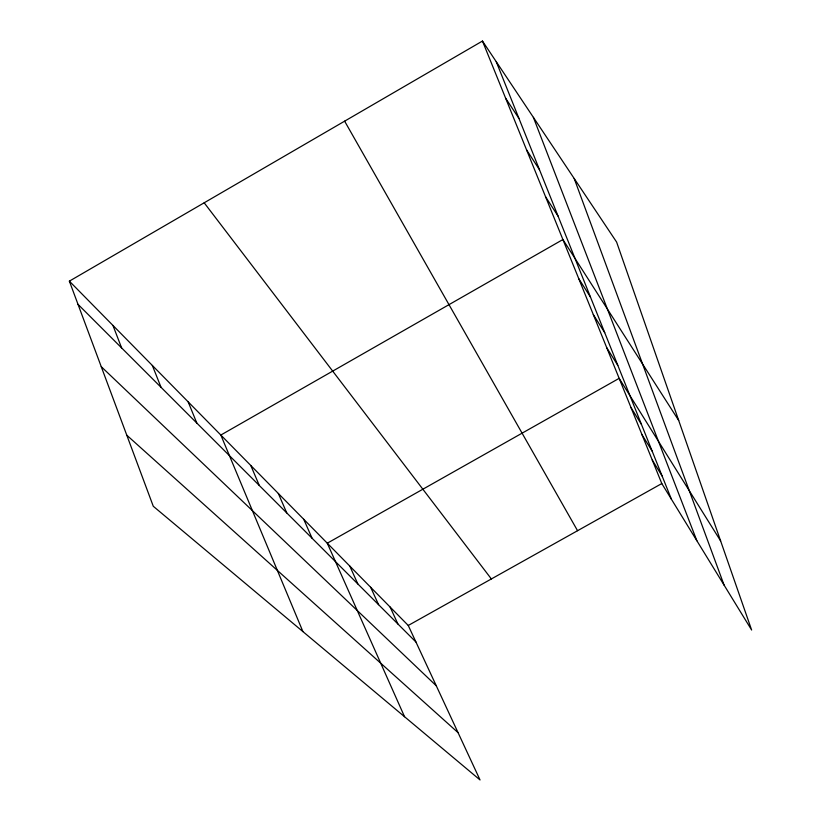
<?xml version="1.0" encoding="UTF-8"?>
<svg xmlns="http://www.w3.org/2000/svg" width="821" height="821" viewBox="0 0 821 821"><rect width="100%" height="100%" fill="white"/><g stroke="black" fill="none" stroke-linecap="round" stroke-linejoin="round"><path stroke-width="1.23" d="M69.364 281.151L408.253 625.469L480.039 779.95L153.281 506.27L69.364 281.151L482.461 41.05L616.612 242.072L751.636 630.035L661.798 483.559L482.461 41.05M408.253 625.469L661.798 483.559M126.793 435.202L458.056 732.64M101.25 366.679L436.279 685.781M77.995 304.324L415.939 642.012M204.183 202.797L491.358 578.949M505.654 98.263L518.985 118.511M526.589 149.935L539.5 169.752M545.585 196.814L558.095 216.19M678.7 420.465L562.908 239.547L220.828 435.048L302.908 631.585M578.754 278.658L590.504 297.151M593.316 314.587L604.718 332.659M606.74 347.714L617.813 365.366M720.633 540.947L619.157 378.348L327.281 543.204L404.558 716.733M631.01 407.596L641.458 424.416M642.012 434.74L652.172 451.16M652.243 459.996L662.126 476.036M344.625 121.159L577.563 530.705M390.098 607.017L397.908 623.991M370.64 587.261L378.594 604.687M349.767 566.038L357.833 583.947M303.749 519.293L312.062 538.207M278.329 493.462L286.755 512.92M250.785 465.476L259.303 485.488M188.153 401.838L196.814 423.051M496.243 61.708L671.414 499.23M152.337 365.458L161.039 387.296M112.939 325.424L121.621 347.919M533.363 117.331L696.855 540.721M574.197 178.526L724.112 585.157"/></g></svg>
